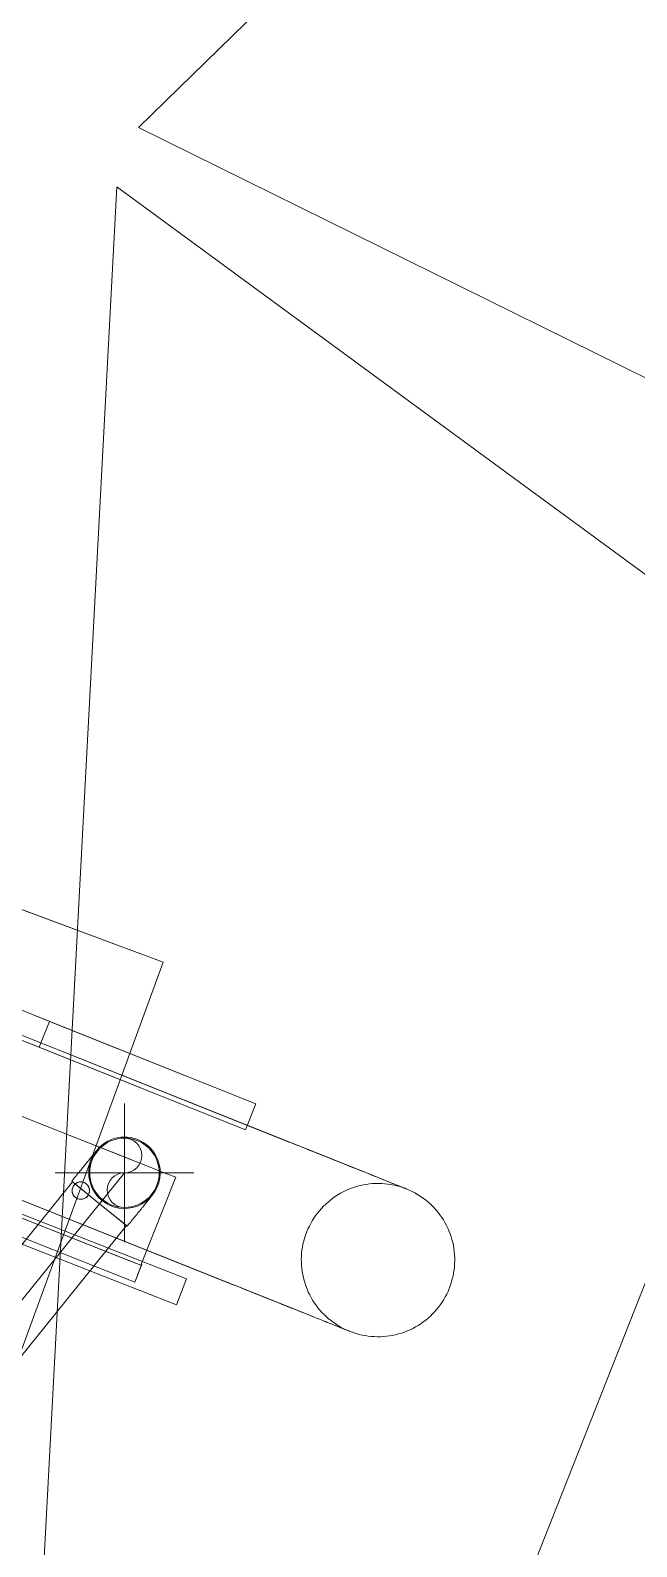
# Model space of a CAD drawing. Header units: metres. Extents: x -207 to 292, y -187 to 169.
# Drawn here: x -1.809 to -0.848, y -14.089 to -11.686 of the extents above; entities that cross this region are included whole.
import ezdxf

# ---------------------------------------------------------------- set-up
doc = ezdxf.new("R2010")
doc.units = ezdxf.units.M
for name, color, linetype, lineweight in [('A-FLOR', 7, 'Continuous', 9), ('C-TOPO-MINR', 7, 'Continuous', 9), ('CERCO INTERIOR', 7, 'Continuous', 9), ('E-ELEC-EQPM', 7, 'Continuous', 9), ('M-EQPM', 7, 'Continuous', 9), ('P-PIPE', 7, 'Continuous', 9), ('P-PIPE-CNTR', 7, 'Continuous', 9)]:
    doc.layers.add(name, color=color, linetype=linetype, lineweight=lineweight)
doc.layers.add('PR10-ARQ-PL-001-Emplazamiento-C-1_dwg', color=7, linetype='Continuous', lineweight=9, true_color=0x767676)

# ---------------------------------------------------------------- blocks, each defined once
blk = doc.blocks.new('M-Eq Bomba-Tubería-01 - M-Eq Bomba-Tubería-01-2357242-PLANTA EMPLAZAMIENTO ACTUALIZADO')
at = {"layer": 'M-EQPM'}
for p, q in [((1.0767, 0.2243), (-2.0609, 0.235)), ((1.2128, 0.2239), (0.4174, 0.2266)), ((-2.0617, -0.008), (1.0759, -0.0187)), ((0.4166, -0.0164), (1.212, -0.0191))]:
    blk.add_line(p, q, dxfattribs=at)
at = {"layer": 'M-EQPM', "flags": 128}
for points in [[(1.2767, 0.2237), (1.2766, 0.2237), (1.2761, 0.2237), (1.2753, 0.2237), (1.2742, 0.2237), (1.2728, 0.2237), (1.271, 0.2237), (1.269, 0.2237), (1.2666, 0.2237), (1.2639, 0.2237), (1.261, 0.2237), (1.2577, 0.2237), (1.2541, 0.2237), (1.2503, 0.2237), (1.2462, 0.2238), (1.2418, 0.2238), (1.2372, 0.2238), (1.2323, 0.2238), (1.2271, 0.2238), (1.2217, 0.2238), (1.2161, 0.2239), (1.2102, 0.2239), (1.2042, 0.2239), (1.1979, 0.2239), (1.1914, 0.2239), (1.1848, 0.224), (1.178, 0.224), (1.171, 0.224), (1.1639, 0.224), (1.1566, 0.2241), (1.1492, 0.2241), (1.1417, 0.2241), (1.1341, 0.2241), (1.1264, 0.2242), (1.1186, 0.2242), (1.1107, 0.2242), (1.1028, 0.2242), (1.0949, 0.2243), (1.0869, 0.2243), (1.0789, 0.2243), (1.0767, 0.2243)], [(1.1548, 0.1026), (1.1549, 0.1074), (1.1553, 0.1123), (1.1558, 0.1171), (1.1565, 0.1219), (1.1573, 0.1267), (1.1584, 0.1314), (1.1597, 0.1361), (1.1611, 0.1408), (1.1628, 0.1453), (1.1646, 0.1498), (1.1666, 0.1543), (1.1688, 0.1586), (1.1711, 0.1629), (1.1736, 0.167), (1.1763, 0.1711), (1.1791, 0.175), (1.1821, 0.1789), (1.1853, 0.1826), (1.1885, 0.1862), (1.192, 0.1896), (1.1955, 0.1929), (1.1992, 0.1961), (1.2031, 0.1991), (1.207, 0.2019), (1.211, 0.2046), (1.2152, 0.2071), (1.2194, 0.2095), (1.2238, 0.2117), (1.2282, 0.2137), (1.2327, 0.2155), (1.2373, 0.2172), (1.2419, 0.2187), (1.2466, 0.22), (1.2513, 0.221), (1.2561, 0.222), (1.2609, 0.2227), (1.2657, 0.2232), (1.2706, 0.2235), (1.2754, 0.2236), (1.2767, 0.2237)], [(1.2128, 0.2239), (1.2186, 0.2238), (1.2241, 0.2238), (1.2294, 0.2238), (1.2345, 0.2238), (1.2392, 0.2238), (1.2438, 0.2238), (1.248, 0.2237), (1.252, 0.2237), (1.2557, 0.2237), (1.2592, 0.2237), (1.2623, 0.2237), (1.2651, 0.2237), (1.2677, 0.2237), (1.2699, 0.2237), (1.2718, 0.2237), (1.2734, 0.2237), (1.2747, 0.2237), (1.2757, 0.2237), (1.2764, 0.2237), (1.2767, 0.2237), (1.2767, 0.2237)], [(1.2767, 0.2237), (1.2816, 0.2235), (1.2865, 0.2232), (1.2913, 0.2227), (1.2961, 0.222), (1.3009, 0.2211), (1.3056, 0.2201), (1.3103, 0.2188), (1.3149, 0.2174), (1.3195, 0.2157), (1.324, 0.2139), (1.3285, 0.2119), (1.3328, 0.2097), (1.3371, 0.2074), (1.3412, 0.2049), (1.3453, 0.2022), (1.3492, 0.1994), (1.3531, 0.1964), (1.3568, 0.1932), (1.3603, 0.1899), (1.3638, 0.1865), (1.3671, 0.1829), (1.3702, 0.1792), (1.3732, 0.1754), (1.3761, 0.1715), (1.3788, 0.1675), (1.3813, 0.1633), (1.3837, 0.1591), (1.3859, 0.1547), (1.3879, 0.1503), (1.3897, 0.1458), (1.3914, 0.1412), (1.3928, 0.1366), (1.3941, 0.1319), (1.3952, 0.1272), (1.3961, 0.1224), (1.3968, 0.1176), (1.3974, 0.1128), (1.3977, 0.1079), (1.3978, 0.1031), (1.3978, 0.1017)], [(1.2759, -0.0193), (1.2711, -0.0192), (1.2662, -0.0189), (1.2614, -0.0184), (1.2566, -0.0177), (1.2518, -0.0168), (1.2471, -0.0158), (1.2424, -0.0145), (1.2377, -0.013), (1.2331, -0.0114), (1.2286, -0.0096), (1.2242, -0.0076), (1.2199, -0.0054), (1.2156, -0.0031), (1.2114, -0.0006), (1.2074, 0.0021), (1.2034, 0.0049), (1.1996, 0.0079), (1.1959, 0.0111), (1.1923, 0.0144), (1.1889, 0.0178), (1.1856, 0.0214), (1.1824, 0.0251), (1.1794, 0.0289), (1.1766, 0.0328), (1.1739, 0.0369), (1.1713, 0.041), (1.169, 0.0453), (1.1668, 0.0496), (1.1648, 0.054), (1.1629, 0.0585), (1.1613, 0.0631), (1.1598, 0.0677), (1.1585, 0.0724), (1.1574, 0.0771), (1.1565, 0.0819), (1.1558, 0.0867), (1.1553, 0.0915), (1.155, 0.0964), (1.1548, 0.1013), (1.1548, 0.1026)], [(1.3978, 0.1017), (1.3977, 0.0969), (1.3974, 0.092), (1.3969, 0.0872), (1.3962, 0.0824), (1.3953, 0.0776), (1.3943, 0.0729), (1.393, 0.0682), (1.3915, 0.0635), (1.3899, 0.059), (1.3881, 0.0545), (1.3861, 0.05), (1.3839, 0.0457), (1.3816, 0.0414), (1.3791, 0.0373), (1.3764, 0.0332), (1.3735, 0.0293), (1.3705, 0.0254), (1.3674, 0.0217), (1.3641, 0.0182), (1.3607, 0.0147), (1.3571, 0.0114), (1.3534, 0.0082), (1.3496, 0.0052), (1.3457, 0.0024), (1.3416, -0.0003), (1.3375, -0.0028), (1.3332, -0.0052), (1.3289, -0.0074), (1.3245, -0.0094), (1.32, -0.0112), (1.3154, -0.0129), (1.3108, -0.0144), (1.3061, -0.0156), (1.3014, -0.0167), (1.2966, -0.0176), (1.2918, -0.0184), (1.2869, -0.0189), (1.2821, -0.0192), (1.2772, -0.0193), (1.2759, -0.0193)], [(1.0759, -0.0187), (1.0839, -0.0187), (1.0919, -0.0187), (1.0999, -0.0187), (1.1078, -0.0188), (1.1157, -0.0188), (1.1235, -0.0188), (1.1312, -0.0189), (1.1388, -0.0189), (1.1464, -0.0189), (1.1538, -0.0189), (1.1611, -0.019), (1.1683, -0.019), (1.1753, -0.019), (1.1822, -0.019), (1.1888, -0.0191), (1.1954, -0.0191), (1.2017, -0.0191), (1.2078, -0.0191), (1.2137, -0.0191), (1.2194, -0.0192), (1.2248, -0.0192), (1.2301, -0.0192), (1.235, -0.0192), (1.2398, -0.0192), (1.2442, -0.0192), (1.2484, -0.0193), (1.2523, -0.0193), (1.2559, -0.0193), (1.2593, -0.0193), (1.2623, -0.0193), (1.2651, -0.0193), (1.2675, -0.0193), (1.2697, -0.0193), (1.2715, -0.0193), (1.273, -0.0193), (1.2742, -0.0193), (1.2751, -0.0193), (1.2757, -0.0193), (1.2759, -0.0193)], [(1.2759, -0.0193), (1.2758, -0.0193), (1.2753, -0.0193), (1.2745, -0.0193), (1.2734, -0.0193), (1.2719, -0.0193), (1.2702, -0.0193), (1.2681, -0.0193), (1.2658, -0.0193), (1.2631, -0.0193), (1.2601, -0.0193), (1.2569, -0.0193), (1.2533, -0.0193), (1.2495, -0.0193), (1.2454, -0.0192), (1.241, -0.0192), (1.2363, -0.0192), (1.2314, -0.0192), (1.2263, -0.0192), (1.2209, -0.0192), (1.2153, -0.0191), (1.212, -0.0191)]]:
    blk.add_lwpolyline(points, dxfattribs=at)
blk = doc.blocks.new('Soporte Tuberia Eq-Bomba-01 - Soporte Tuberia Eq-Bomba-01-2360180-PLANTA EMPLAZAMIENTO ACTUALIZADO')
at = {"layer": 'M-EQPM'}
for p, q in [((-2.0034, 0.1575), (1.0062, 0.1473)), ((0.6541, 0.1485), (0.598, 0.1487)), ((0.6539, 0.1043), (0.6541, 0.1485)), ((1.0062, 0.1473), (0.6541, 0.1485)), ((1.0061, 0.1031), (1.0062, 0.1473)), ((1.0061, 0.1031), (1.0062, 0.1473)), ((1.0061, 0.1031), (-2.0035, 0.1133)), ((0.5978, 0.1045), (0.6539, 0.1043)), ((0.6539, 0.1043), (1.0061, 0.1031)), ((-2.0035, -0.1613), (1.0061, -0.1511)), ((1.0061, -0.1511), (0.6539, -0.1523)), ((1.0062, -0.1953), (1.0061, -0.1511)), ((1.0062, -0.1953), (1.0061, -0.1511)), ((1.0062, -0.1953), (-2.0034, -0.2055)), ((0.6541, -0.1965), (1.0062, -0.1953))]:
    blk.add_line(p, q, dxfattribs=at)
blk = doc.blocks.new('M_Elbow - Generic - Standard-V16-PLANTA EMPLAZAMIENTO ACTUALIZADO')
at = {"layer": 'P-PIPE', "color": 8, "true_color": 0x808080}
for p, q in [((-3.5927, -11.5696), (-3.5446, -11.5994)), ((-3.5446, -11.5994), (-3.4965, -11.6293))]:
    blk.add_line(p, q, dxfattribs=at)
at = {"layer": 'P-PIPE', "color": 8, "true_color": 0x808080, "flags": 128}
for points in [[(-3.5595, -11.5161), (-3.5595, -11.5162), (-3.5596, -11.5163), (-3.5597, -11.5165), (-3.5599, -11.5168), (-3.5602, -11.5172), (-3.5605, -11.5176), (-3.5608, -11.5182), (-3.5612, -11.5188), (-3.5616, -11.5195), (-3.5621, -11.5203), (-3.5627, -11.5212), (-3.5632, -11.5222), (-3.5639, -11.5232), (-3.5646, -11.5243), (-3.5653, -11.5254), (-3.5661, -11.5267), (-3.5669, -11.528), (-3.5677, -11.5294), (-3.5686, -11.5308), (-3.5696, -11.5323), (-3.5705, -11.5339), (-3.5715, -11.5355), (-3.5726, -11.5372), (-3.5736, -11.5389), (-3.5748, -11.5407), (-3.5759, -11.5425), (-3.577, -11.5444), (-3.5782, -11.5463), (-3.5794, -11.5482), (-3.5807, -11.5502), (-3.5819, -11.5522), (-3.5832, -11.5543), (-3.5844, -11.5563), (-3.5857, -11.5584), (-3.587, -11.5605), (-3.5884, -11.5626), (-3.5897, -11.5647), (-3.591, -11.5669), (-3.5923, -11.569), (-3.5927, -11.5696)], [(-3.4965, -11.6293), (-3.4952, -11.6271), (-3.4939, -11.625), (-3.4925, -11.6228), (-3.4912, -11.6207), (-3.4899, -11.6186), (-3.4886, -11.6165), (-3.4873, -11.6145), (-3.4861, -11.6124), (-3.4848, -11.6104), (-3.4836, -11.6084), (-3.4824, -11.6065), (-3.4812, -11.6046), (-3.48, -11.6027), (-3.4789, -11.6008), (-3.4778, -11.5991), (-3.4767, -11.5973), (-3.4756, -11.5956), (-3.4746, -11.594), (-3.4736, -11.5924), (-3.4727, -11.5909), (-3.4718, -11.5894), (-3.4709, -11.588), (-3.4701, -11.5867), (-3.4693, -11.5854), (-3.4686, -11.5842), (-3.4679, -11.5831), (-3.4672, -11.5821), (-3.4666, -11.5811), (-3.4661, -11.5802), (-3.4656, -11.5794), (-3.4651, -11.5787), (-3.4647, -11.578), (-3.4644, -11.5774), (-3.4641, -11.577), (-3.4638, -11.5765), (-3.4636, -11.5762), (-3.4635, -11.576), (-3.4634, -11.5758), (-3.4633, -11.5758)]]:
    blk.add_lwpolyline(points, dxfattribs=at)
at = {"layer": 'P-PIPE', "color": 8, "true_color": 0x808080}
for start, end in [(58.1875, 238.1875), (238.1875, 58.1875)]:
    blk.add_arc((-3.5114, -11.5459), 0.0566, start, end, dxfattribs=at)
blk = doc.blocks.new('M-Tablero-Sector Bomba-01 - M-Tablero-Sector Bomba-01-2372182-PLANTA EMPLAZAMIENTO ACTUALIZADO')
at = {"layer": 'E-ELEC-EQPM'}
for p, q in [((0.1753, 0.0283), (-0.1332, 0.0283)), ((-0.1332, 0.0283), (0.1744, 0.0283)), ((-0.1332, -0.0014), (-0.1332, 0.0283)), ((-0.1332, -0.0014), (-0.1332, 0.0283)), ((0.1757, 0.0283), (-0.1329, 0.0283)), ((-0.1329, 0.0283), (0.1747, 0.0283)), ((-0.1329, -0.001), (-0.1329, 0.0283)), ((-0.1329, -0.001), (-0.1329, 0.0283)), ((0.1744, 0.0283), (0.1753, 0.0283)), ((0.1744, 0.0283), (0.1744, -0.0014)), ((0.1747, 0.0283), (0.1757, 0.0283)), ((0.1747, 0.0283), (0.1747, -0.001)), ((0.1753, -0.0014), (0.1753, 0.0283)), ((0.1757, -0.001), (0.1757, 0.0283)), ((-0.1321, 0), (-0.1321, -0.15)), ((0.1321, 0), (-0.1321, 0)), ((-0.1171, 0), (-0.1321, 0)), ((-0.1171, 0), (-0.1321, 0)), ((-0.1321, 0), (0.1321, 0)), ((-0.1321, 0), (0.1321, 0)), ((0.1321, 0), (-0.1321, 0)), ((-0.1321, 0), (-0.1321, -0.001)), ((-0.1321, -0.001), (-0.1321, 0)), ((-0.1321, -0.0014), (-0.1321, 0)), ((-0.1171, 0), (0.1171, 0)), ((0.1171, 0), (-0.1171, 0)), ((0.1321, 0), (0.1171, 0)), ((0.1321, 0), (0.1171, 0)), ((0.1321, 0), (0.1321, -0.0014)), ((0.1321, -0.0014), (0.1321, 0)), ((0.1321, 0), (0.1321, -0.001)), ((0.1321, -0.001), (0.1321, 0)), ((-0.1332, -0.0014), (-0.1321, -0.0014)), ((-0.1321, -0.0014), (-0.1332, -0.0014)), ((-0.1329, -0.001), (-0.1321, -0.001)), ((-0.1321, -0.001), (-0.1329, -0.001)), ((-0.1321, 0), (-0.1321, -0.0014)), ((0.1321, -0.15), (0.1321, 0)), ((0.1747, -0.001), (0.1321, -0.001)), ((0.1321, -0.001), (0.1757, -0.001)), ((0.1744, -0.0014), (0.1321, -0.0014)), ((0.1321, -0.0014), (0.1753, -0.0014)), ((0.1753, -0.0014), (0.1744, -0.0014)), ((0.1757, -0.001), (0.1747, -0.001)), ((-0.1321, -0.15), (-0.1171, -0.15)), ((-0.1321, -0.15), (-0.1171, -0.15)), ((0.1171, -0.15), (-0.1171, -0.15)), ((-0.1171, -0.15), (0.1171, -0.15)), ((-0.0572, -0.15), (0.0466, -0.15)), ((-0.0572, -0.15), (0.0466, -0.15)), ((0.1171, -0.15), (0.1321, -0.15)), ((0.1171, -0.15), (0.1321, -0.15))]:
    blk.add_line(p, q, dxfattribs=at)
for start, end in [(360, 180), (0, 180), (180, 360), (180, 0)]:
    blk.add_arc((0, -0.075), 0.0138, start, end, dxfattribs=at)
blk = doc.blocks.new('YADRAN_LASQUEMAS_ARQ_MO_002_TERRAZAS_rvt-1-PLANTA EMPLAZAMIENTO ACTUALIZADO')
at = {"layer": 'A-FLOR'}
for p, q in [((-2.0721, -12.9871), (-1.5987, -13.1624)), ((-1.5987, -13.1624), (-2.0721, -12.9871)), ((-1.5987, -13.1624), (-1.828, -13.7919)), ((-1.828, -13.7919), (-1.5987, -13.1624))]:
    blk.add_line(p, q, dxfattribs=at)
at = {"layer": 'P-PIPE', "color": 8, "true_color": 0x808080}
for p, q in [((-1.7421, -13.511), (-2.512, -14.4651)), ((-1.6993, -13.5455), (-1.7421, -13.511)), ((-1.6993, -13.5455), (-1.7421, -13.511)), ((-1.6565, -13.5801), (-1.6993, -13.5455)), ((-1.6565, -13.5801), (-1.6993, -13.5455)), ((-2.4264, -14.5342), (-1.6565, -13.5801))]:
    blk.add_line(p, q, dxfattribs=at)
for centre, radius, start, end in [((-1.6598, -13.4965), 0.055, 0, 180), ((-1.6598, -13.469), 0.0275, 270, 90), ((-1.6598, -13.4965), 0.055, 180, 360), ((-1.6598, -13.524), 0.0275, 90, 270)]:
    blk.add_arc(centre, radius, start, end, dxfattribs=at)
at = {"layer": 'P-PIPE-CNTR', "color": 8, "true_color": 0x808080}
for p, q in [((-1.6598, -13.6065), (-1.6598, -13.3865)), ((-1.7698, -13.4965), (-1.5498, -13.4965)), ((-1.6598, -13.4965), (-1.6993, -13.5455)), ((-2.4692, -14.4996), (-1.6993, -13.5455)), ((-2.4692, -14.4996), (-1.6993, -13.5455))]:
    blk.add_line(p, q, dxfattribs=at)
at = {"layer": 'E-ELEC-EQPM', "lineweight": 9, "rotation": 158.4099999999995}
blk.add_blockref('M-Tablero-Sector Bomba-01 - M-Tablero-Sector Bomba-01-2372182-PLANTA EMPLAZAMIENTO ACTUALIZADO', (-1.7566, -13.5944), dxfattribs=at)
at = {"layer": 'M-EQPM', "lineweight": 9, "rotation": 338.4099999999997}
for name, p in [('M-Eq Bomba-Tubería-01 - M-Eq Bomba-Tubería-01-2357242-PLANTA EMPLAZAMIENTO ACTUALIZADO', (-2.4825, -13.2602)), ('Soporte Tuberia Eq-Bomba-01 - Soporte Tuberia Eq-Bomba-01-2360180-PLANTA EMPLAZAMIENTO ACTUALIZADO', (-2.4413, -13.1538))]:
    blk.add_blockref(name, p, dxfattribs=at)
at = {"layer": 'P-PIPE', "lineweight": 9, "rotation": 352.9118277880136}
blk.add_blockref('M_Elbow - Generic - Standard-V16-PLANTA EMPLAZAMIENTO ACTUALIZADO', (3.2495, -2.4721), dxfattribs=at)
blk = doc.blocks.new('PR10-ARQ-PL-001-Emplazamiento-C-1_dwg-674643-PLANTA EMPLAZAMIENTO ACTUALIZADO')
at = {"layer": 'C-TOPO-MINR', "color": 9, "true_color": 0xc0c0c0, "flags": 128}
blk.add_lwpolyline([(-3.6421, -21.6681), (-2.2096, -17.731), (-2.0546, -17.5282), (-1.9549, -17.2624), (-1.9421, -17.0219), (-1.9318, -16.8283), (-1.6721, -11.9337), (-0.3724, -12.8872), (-0.3416, -12.9098), (-0.1203, -12.5892), (-0.1991, -12.5503), (-0.2325, -12.5337), (-1.6376, -11.8394), (0.2948, -9.9538), (1.0951, -9.1729), (1.0981, -9.17), (1.3703, -8.6926), (1.455, -8.3807), (1.6185, -7.6436), (1.9098, -6.8591), (1.9317, -6.7389), (1.722, -6.0444), (1.6988, -5.8056)], dxfattribs=at)
at = {"layer": 'CERCO INTERIOR'}
blk.add_line((-27.0945, -80.1429), (0.3922, -10.5648), dxfattribs=at)

msp = doc.modelspace()

# ---------------------------------------------------------------- linework, layer by layer
at = {"layer": 'C-TOPO-MINR', "color": 9, "true_color": 0xc0c0c0, "flags": 128}
for points in [[(-0.2325, -12.5337), (-1.6376, -11.8394), (0.2948, -9.9538), (1.0951, -9.1729)], [(-0.3724, -12.8872), (-1.6721, -11.9337), (-1.9318, -16.8283)]]:
    msp.add_lwpolyline(points, dxfattribs=at)

# ---------------------------------------------------------------- block references
at = {"lineweight": 5}
msp.add_blockref('YADRAN_LASQUEMAS_ARQ_MO_002_TERRAZAS_rvt-1-PLANTA EMPLAZAMIENTO ACTUALIZADO', (0, 0), dxfattribs=at)
at = {"layer": 'PR10-ARQ-PL-001-Emplazamiento-C-1_dwg', "color": 7}
msp.add_blockref('PR10-ARQ-PL-001-Emplazamiento-C-1_dwg-674643-PLANTA EMPLAZAMIENTO ACTUALIZADO', (0, 0), dxfattribs=at)

doc.saveas('drawing.dxf')
